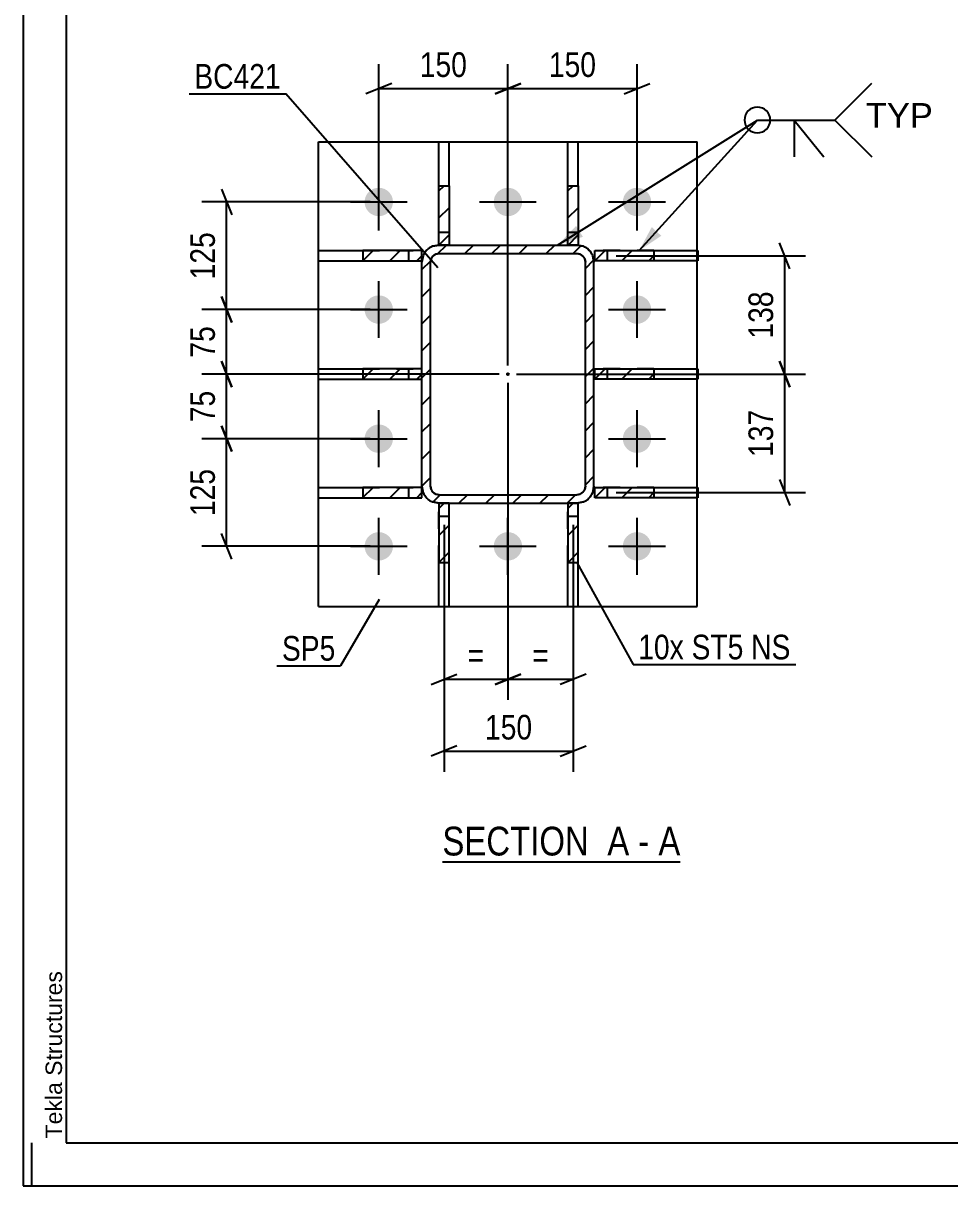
# Model space of a CAD drawing. Header units: millimetres. Extents: x -89 to 752, y -432 to 162.
# Drawn here: x -89.5 to 18.1, y -432.3 to -297.2 of the extents above; entities that cross this region are included whole.
import ezdxf

# ---------------------------------------------------------------- set-up
doc = ezdxf.new("R2010")
doc.units = ezdxf.units.MM
doc.linetypes.add('DXK_LINE_DOT2', pattern=[3.9198, 1.9599, -1.9599])
doc.linetypes.add('DXK_LINE_DOT3', pattern=[5.9187, 2.979, -0.9799, 0.9799, -0.9799])
doc.styles.add('Arial', font='ARIAL.TTF', dxfattribs={"height": 0.2})
doc.styles.add('Arial Narrow', font='ARIALN.TTF', dxfattribs={"height": 0.2})

# ---------------------------------------------------------------- blocks, each defined once
blk = doc.blocks.new('Unknown-761544115-1163')
at = {"color": 5, "linetype": 'Continuous'}
for p, q in [((-89.49, 161.74), (-89.49, -432.26)), ((-84.49, 156.74), (-84.49, -427.26)), ((-88.49, -432.26), (-88.49, -427.26)), ((-84.49, -427.26), (746.51, -427.26)), ((-89.49, -432.26), (751.51, -432.26))]:
    blk.add_line(p, q, dxfattribs=at)
at = {"color": 174, "linetype": 'Continuous', "style": 'Arial'}
blk.add_text('Tekla Structures', height=1.9102, rotation=90, dxfattribs=at).set_placement((-84.99, -426.76))
blk = doc.blocks.new('Unknown-761544115-14 - 3556')
at = {"color": 6, "linetype": 'Continuous'}
blk.add_line((-40.8, -394.65), (-13.16, -394.65), dxfattribs=at)
at = {"color": 0, "linetype": 'Continuous'}
for points in [[(-22.69, -393.9), (-22.69, -390.4), (-40.8, -390.4), (-40.8, -393.9)], [(-19.09, -393.9), (-19.09, -390.4), (-21.64, -390.4), (-21.64, -393.9)], [(-16.76, -393.9), (-16.76, -390.4), (-18.04, -390.4), (-18.04, -393.9)], [(-13.16, -393.9), (-13.16, -390.4), (-15.71, -390.4), (-15.71, -393.9)]]:
    blk.add_wipeout(points, dxfattribs=at)
at = {"color": 7, "linetype": 'Continuous', "style": 'Arial Narrow'}
for s, p in [('SECTION ', (-40.8, -393.9)), ('A', (-21.64, -393.9)), ('A', (-15.71, -393.9)), ('-', (-18.04, -393.9))]:
    blk.add_text(s, height=3.34, dxfattribs=at).set_placement(p)
blk = doc.blocks.new('Part-761544115-3601 - 3556')
at = {"linetype": 'Continuous'}
h = blk.add_hatch(dxfattribs=at)
h.set_pattern_fill('', scale=0.7, style=0, pattern_type=0)
h.set_pattern_definition([(45, (-26.2064, -322.9915), (-1.57154, 1.57154), [])])
h.paths.add_polyline_path([(-26.21, -316.11), (-26.21, -322.99), (-25.01, -322.99), (-25.01, -316.11)])
at = {"color": 2, "linetype": 'Continuous'}
for p, q in [((-26.21, -310.99), (-25.01, -310.99)), ((-26.21, -316.11), (-26.21, -310.99)), ((-25.01, -316.11), (-25.01, -310.99)), ((-26.21, -322.99), (-26.21, -316.11)), ((-26.21, -316.11), (-25.01, -316.11)), ((-25.01, -316.11), (-25.01, -322.99)), ((-25.01, -322.99), (-26.21, -322.99))]:
    blk.add_line(p, q, dxfattribs=at)
at = {"color": 7, "linetype": 'DXK_LINE_DOT2'}
for p, q in [((-26.21, -322.99), (-26.21, -316.11)), ((-25.01, -316.11), (-25.01, -322.99)), ((-26.21, -321.49), (-25.01, -321.49)), ((-25.01, -322.99), (-26.21, -322.99))]:
    blk.add_line(p, q, dxfattribs=at)
blk = doc.blocks.new('Bolt-761544115-3568 - 3556')
at = {"linetype": 'Continuous'}
for points in [[(-49.84, -317.99, -1), (-46.54, -317.99, -1)], [(-34.84, -317.99, -1), (-31.54, -317.99, -1)], [(-19.84, -317.99, -1), (-16.54, -317.99, -1)], [(-49.84, -330.49, -1), (-46.54, -330.49, -1)], [(-19.84, -330.49, -1), (-16.54, -330.49, -1)], [(-49.84, -345.49, -1), (-46.54, -345.49, -1)], [(-19.84, -345.49, -1), (-16.54, -345.49, -1)], [(-49.84, -357.99, -1), (-46.54, -357.99, -1)], [(-34.84, -357.99, -1), (-31.54, -357.99, -1)], [(-19.84, -357.99, -1), (-16.54, -357.99, -1)]]:
    blk.add_hatch(color=1, dxfattribs=at).paths.add_polyline_path(points)
at = {"color": 1, "linetype": 'Continuous'}
for p, q in [((-48.19, -321.29), (-48.19, -314.69)), ((-33.19, -321.29), (-33.19, -314.69)), ((-18.19, -321.29), (-18.19, -314.69)), ((-51.49, -317.99), (-44.89, -317.99)), ((-36.49, -317.99), (-29.89, -317.99)), ((-21.49, -317.99), (-14.89, -317.99)), ((-48.19, -333.79), (-48.19, -327.19)), ((-18.19, -333.79), (-18.19, -327.19)), ((-51.49, -330.49), (-44.89, -330.49)), ((-21.49, -330.49), (-14.89, -330.49)), ((-48.19, -348.79), (-48.19, -342.19)), ((-18.19, -348.79), (-18.19, -342.19)), ((-51.49, -345.49), (-44.89, -345.49)), ((-21.49, -345.49), (-14.89, -345.49)), ((-48.19, -361.29), (-48.19, -354.69)), ((-33.19, -361.29), (-33.19, -354.69)), ((-18.19, -361.29), (-18.19, -354.69)), ((-51.49, -357.99), (-44.89, -357.99)), ((-36.49, -357.99), (-29.89, -357.99)), ((-21.49, -357.99), (-14.89, -357.99))]:
    blk.add_line(p, q, dxfattribs=at)
blk = doc.blocks.new('Part-761544115-3586 - 3556')
at = {"linetype": 'Continuous'}
h = blk.add_hatch(dxfattribs=at)
h.set_pattern_fill('', scale=0.7, style=0, pattern_type=0)
h.set_pattern_definition([(45, (-50.064, -352.3415), (-1.57154, 1.57154), [])])
h.paths.add_polyline_path([(-50.06, -351.14), (-50.06, -352.34), (-43.19, -352.34), (-43.19, -351.14)])
at = {"color": 2, "linetype": 'Continuous'}
for p, q in [((-55.19, -351.14), (-50.06, -351.14)), ((-55.19, -352.34), (-55.19, -351.14)), ((-55.19, -352.34), (-50.06, -352.34)), ((-43.19, -351.14), (-50.06, -351.14)), ((-50.06, -351.14), (-50.06, -352.34)), ((-50.06, -352.34), (-43.19, -352.34)), ((-43.19, -352.34), (-43.19, -351.14))]:
    blk.add_line(p, q, dxfattribs=at)
at = {"color": 7, "linetype": 'DXK_LINE_DOT2'}
for p, q in [((-50.06, -351.14), (-43.19, -351.14)), ((-50.06, -352.34), (-43.19, -352.34)), ((-44.69, -352.34), (-44.69, -351.14)), ((-43.19, -352.34), (-43.19, -351.14))]:
    blk.add_line(p, q, dxfattribs=at)
blk = doc.blocks.new('Part-761544115-3591 - 3556')
at = {"linetype": 'Continuous'}
h = blk.add_hatch(dxfattribs=at)
h.set_pattern_fill('', scale=0.7, style=0, pattern_type=0)
h.set_pattern_definition([(45, (-50.064, -338.5915), (-1.57154, 1.57154), [])])
h.paths.add_polyline_path([(-50.06, -337.39), (-50.06, -338.59), (-43.19, -338.59), (-43.19, -337.39)])
at = {"color": 2, "linetype": 'Continuous'}
for p, q in [((-55.19, -337.39), (-50.06, -337.39)), ((-55.19, -338.59), (-55.19, -337.39)), ((-43.19, -337.39), (-50.06, -337.39)), ((-50.06, -337.39), (-50.06, -338.59)), ((-43.19, -338.59), (-43.19, -337.39)), ((-55.19, -338.59), (-50.06, -338.59)), ((-50.06, -338.59), (-43.19, -338.59))]:
    blk.add_line(p, q, dxfattribs=at)
at = {"color": 7, "linetype": 'DXK_LINE_DOT2'}
for p, q in [((-50.06, -337.39), (-43.19, -337.39)), ((-44.69, -338.59), (-44.69, -337.39)), ((-43.19, -338.59), (-43.19, -337.39)), ((-50.06, -338.59), (-43.19, -338.59))]:
    blk.add_line(p, q, dxfattribs=at)
blk = doc.blocks.new('Part-761544115-3596 - 3556')
at = {"linetype": 'Continuous'}
h = blk.add_hatch(dxfattribs=at)
h.set_pattern_fill('', scale=0.7, style=0, pattern_type=0)
h.set_pattern_definition([(45, (-41.2064, -322.9915), (-1.57154, 1.57154), [])])
h.paths.add_polyline_path([(-41.21, -316.11), (-41.21, -322.99), (-40.01, -322.99), (-40.01, -316.11)])
at = {"color": 2, "linetype": 'Continuous'}
for p, q in [((-41.21, -310.99), (-40.01, -310.99)), ((-41.21, -316.11), (-41.21, -310.99)), ((-40.01, -316.11), (-40.01, -310.99)), ((-41.21, -322.99), (-41.21, -316.11)), ((-41.21, -316.11), (-40.01, -316.11)), ((-40.01, -316.11), (-40.01, -322.99)), ((-40.01, -322.99), (-41.21, -322.99))]:
    blk.add_line(p, q, dxfattribs=at)
at = {"color": 7, "linetype": 'DXK_LINE_DOT2'}
for p, q in [((-41.21, -322.99), (-41.21, -316.11)), ((-40.01, -316.11), (-40.01, -322.99)), ((-41.21, -321.49), (-40.01, -321.49)), ((-40.01, -322.99), (-41.21, -322.99))]:
    blk.add_line(p, q, dxfattribs=at)
blk = doc.blocks.new('Part-761544115-3606 - 3556')
at = {"linetype": 'Continuous'}
h = blk.add_hatch(dxfattribs=at)
h.set_pattern_fill('', scale=0.7, style=0, pattern_type=0)
h.set_pattern_definition([(45, (-41.2064, -359.8687), (-1.57154, 1.57154), [])])
h.paths.add_polyline_path([(-41.21, -352.99), (-41.21, -359.87), (-40.01, -359.87), (-40.01, -352.99)])
at = {"color": 7, "linetype": 'DXK_LINE_DOT2'}
for p, q in [((-41.21, -359.87), (-41.21, -352.99)), ((-40.01, -352.99), (-41.21, -352.99)), ((-40.01, -359.87), (-40.01, -352.99)), ((-41.21, -354.49), (-40.01, -354.49))]:
    blk.add_line(p, q, dxfattribs=at)
at = {"color": 2, "linetype": 'Continuous'}
for p, q in [((-41.21, -352.99), (-41.21, -359.87)), ((-41.21, -352.99), (-40.01, -352.99)), ((-40.01, -359.87), (-40.01, -352.99)), ((-41.21, -364.99), (-41.21, -359.87)), ((-41.21, -359.87), (-40.01, -359.87)), ((-40.01, -364.99), (-40.01, -359.87)), ((-41.21, -364.99), (-40.01, -364.99))]:
    blk.add_line(p, q, dxfattribs=at)
blk = doc.blocks.new('Part-761544115-3611 - 3556')
at = {"linetype": 'Continuous'}
h = blk.add_hatch(dxfattribs=at)
h.set_pattern_fill('', scale=0.7, style=0, pattern_type=0)
h.set_pattern_definition([(45, (-26.2064, -359.8687), (-1.57154, 1.57154), [])])
h.paths.add_polyline_path([(-26.21, -352.99), (-26.21, -359.87), (-25.01, -359.87), (-25.01, -352.99)])
at = {"color": 7, "linetype": 'DXK_LINE_DOT2'}
for p, q in [((-26.21, -359.87), (-26.21, -352.99)), ((-25.01, -352.99), (-26.21, -352.99)), ((-25.01, -359.87), (-25.01, -352.99)), ((-26.21, -354.49), (-25.01, -354.49))]:
    blk.add_line(p, q, dxfattribs=at)
at = {"color": 2, "linetype": 'Continuous'}
for p, q in [((-26.21, -352.99), (-26.21, -359.87)), ((-26.21, -352.99), (-25.01, -352.99)), ((-25.01, -359.87), (-25.01, -352.99)), ((-26.21, -364.99), (-26.21, -359.87)), ((-26.21, -359.87), (-25.01, -359.87)), ((-25.01, -364.99), (-25.01, -359.87)), ((-26.21, -364.99), (-25.01, -364.99))]:
    blk.add_line(p, q, dxfattribs=at)
blk = doc.blocks.new('Part-761544115-3613 - 3556')
at = {"linetype": 'Continuous'}
h = blk.add_hatch(dxfattribs=at)
h.set_pattern_fill('', scale=0.7, style=0, pattern_type=0)
h.set_pattern_definition([(45, (-43.1864, -350.9925), (-1.57154, 1.57154), [])])
h.paths.add_polyline_path([(-43.19, -324.99), (-43.19, -350.99), (-43.03, -351.76), (-42.6, -352.41), (-41.95, -352.84), (-41.19, -352.99), (-25.19, -352.99), (-24.42, -352.84), (-23.77, -352.41), (-23.34, -351.76), (-23.19, -350.99), (-23.19, -324.99), (-23.34, -324.23), (-23.77, -323.58), (-24.42, -323.14), (-25.19, -322.99), (-41.19, -322.99), (-41.95, -323.14), (-42.6, -323.58), (-43.03, -324.23)])
h.paths.add_polyline_path([(-41.89, -324.29), (-41.57, -324.07), (-41.19, -323.99), (-25.19, -323.99), (-24.8, -324.07), (-24.48, -324.29), (-24.26, -324.61), (-24.19, -324.99), (-24.19, -350.99), (-24.26, -351.38), (-24.48, -351.7), (-24.8, -351.92), (-25.19, -351.99), (-41.19, -351.99), (-41.57, -351.92), (-41.89, -351.7), (-42.11, -351.38), (-42.19, -350.99), (-42.19, -324.99), (-42.11, -324.61)])
blk.add_hatch(color=30, dxfattribs=at).paths.add_polyline_path([(-33.19, -338.09, -1), (-33.19, -337.89, -1)])
at = {"color": 7, "linetype": 'DXK_LINE_DOT2'}
for p, q in [((-41.95, -323.14), (-41.19, -322.99)), ((-41.19, -323.99), (-41.57, -324.07)), ((-41.19, -322.99), (-25.19, -322.99)), ((-41.19, -323.99), (-25.19, -323.99)), ((-25.19, -322.99), (-24.42, -323.14)), ((-24.8, -324.07), (-25.19, -323.99)), ((-43.19, -324.99), (-43.03, -324.23)), ((-43.19, -350.99), (-43.19, -324.99)), ((-42.11, -324.61), (-42.19, -324.99)), ((-42.19, -350.99), (-42.19, -324.99)), ((-24.19, -324.99), (-24.26, -324.61)), ((-24.19, -350.99), (-24.19, -324.99)), ((-23.34, -324.23), (-23.19, -324.99)), ((-23.19, -350.99), (-23.19, -324.99)), ((-43.03, -351.76), (-43.19, -350.99)), ((-42.19, -350.99), (-42.11, -351.38)), ((-24.26, -351.38), (-24.19, -350.99)), ((-23.19, -350.99), (-23.34, -351.76)), ((-41.57, -351.92), (-41.19, -351.99)), ((-41.19, -351.99), (-25.19, -351.99)), ((-25.19, -351.99), (-24.8, -351.92)), ((-41.19, -352.99), (-41.95, -352.84)), ((-41.19, -352.99), (-25.19, -352.99)), ((-24.42, -352.84), (-25.19, -352.99))]:
    blk.add_line(p, q, dxfattribs=at)
at = {"color": 2, "linetype": 'Continuous'}
for p, q in [((-41.19, -322.99), (-41.95, -323.14)), ((-41.57, -324.07), (-41.19, -323.99)), ((-41.19, -322.99), (-25.19, -322.99)), ((-41.19, -323.99), (-25.19, -323.99)), ((-24.42, -323.14), (-25.19, -322.99)), ((-25.19, -323.99), (-24.8, -324.07)), ((-43.03, -324.23), (-43.19, -324.99)), ((-43.19, -350.99), (-43.19, -324.99)), ((-42.19, -324.99), (-42.11, -324.61)), ((-42.19, -350.99), (-42.19, -324.99)), ((-24.26, -324.61), (-24.19, -324.99)), ((-24.19, -350.99), (-24.19, -324.99)), ((-23.19, -324.99), (-23.34, -324.23)), ((-23.19, -350.99), (-23.19, -324.99)), ((-43.19, -350.99), (-43.03, -351.76)), ((-42.11, -351.38), (-42.19, -350.99)), ((-24.19, -350.99), (-24.26, -351.38)), ((-23.34, -351.76), (-23.19, -350.99)), ((-41.19, -351.99), (-41.57, -351.92)), ((-41.19, -351.99), (-25.19, -351.99)), ((-24.8, -351.92), (-25.19, -351.99)), ((-41.95, -352.84), (-41.19, -352.99)), ((-41.19, -352.99), (-25.19, -352.99)), ((-25.19, -352.99), (-24.42, -352.84))]:
    blk.add_line(p, q, dxfattribs=at)
at = {"color": 7, "linetype": 'DXK_LINE_DOT3'}
blk.add_line((-33.19, -337.99), (-33.19, -337.99), dxfattribs=at)
at = {"color": 30, "linetype": 'DXK_LINE_DOT3'}
blk.add_line((-33.19, -337.99), (-33.19, -337.99), dxfattribs=at)
at = {"color": 30, "linetype": 'Continuous'}
blk.add_circle((-33.19, -337.99), 0.1, dxfattribs=at)
at = {"color": 7, "linetype": 'DXK_LINE_DOT2'}
for centre, radius, start, end in [((-41.19, -324.99), 2, 112.5, 157.5), ((-41.19, -324.99), 1, 112.5, 157.5), ((-25.19, -324.99), 1, 22.5, 67.5), ((-25.19, -324.99), 2, 22.5, 67.5), ((-41.19, -350.99), 2, 202.5, 247.5), ((-41.19, -350.99), 1, 202.5, 247.5), ((-25.19, -350.99), 1, 292.5, 337.5), ((-25.19, -350.99), 2, 292.5, 337.5)]:
    blk.add_arc(centre, radius, start, end, dxfattribs=at)
at = {"color": 2, "linetype": 'Continuous'}
for centre, radius, start, end in [((-41.19, -324.99), 2, 112.5, 157.5), ((-41.19, -324.99), 1, 112.5, 157.5), ((-25.19, -324.99), 1, 22.5, 67.5), ((-25.19, -324.99), 2, 22.5, 67.5), ((-41.19, -350.99), 2, 202.5, 247.5), ((-41.19, -350.99), 1, 202.5, 247.5), ((-25.19, -350.99), 1, 292.5, 337.5), ((-25.19, -350.99), 2, 292.5, 337.5)]:
    blk.add_arc(centre, radius, start, end, dxfattribs=at)
blk = doc.blocks.new('Part-761544115-3657 - 3556')
at = {"color": 2, "linetype": 'Continuous'}
for p, q in [((-55.19, -364.99), (-55.19, -310.99)), ((-55.19, -310.99), (-11.19, -310.99)), ((-11.19, -323.64), (-11.19, -310.99)), ((-11.19, -337.39), (-11.19, -324.84)), ((-11.19, -351.14), (-11.19, -338.59)), ((-11.19, -364.99), (-11.19, -352.34)), ((-55.19, -364.99), (-11.19, -364.99))]:
    blk.add_line(p, q, dxfattribs=at)
at = {"color": 7, "linetype": 'DXK_LINE_DOT2'}
for p, q in [((-11.19, -324.84), (-11.19, -323.64)), ((-11.19, -338.59), (-11.19, -337.39)), ((-11.19, -352.34), (-11.19, -351.14))]:
    blk.add_line(p, q, dxfattribs=at)
blk = doc.blocks.new('Part-761544115-3689 - 3556')
at = {"linetype": 'Continuous'}
h = blk.add_hatch(dxfattribs=at)
h.set_pattern_fill('', scale=0.7, style=0, pattern_type=0)
h.set_pattern_definition([(45, (-23.1064, -324.8415), (-1.57154, 1.57154), [])])
h.paths.add_polyline_path([(-23.11, -323.64), (-23.11, -324.84), (-16.23, -324.84), (-16.23, -323.64)])
at = {"color": 7, "linetype": 'DXK_LINE_DOT2'}
for p, q in [((-23.11, -324.84), (-23.11, -323.64)), ((-16.23, -323.64), (-23.11, -323.64)), ((-21.61, -324.84), (-21.61, -323.64)), ((-16.23, -324.84), (-23.11, -324.84))]:
    blk.add_line(p, q, dxfattribs=at)
at = {"color": 2, "linetype": 'Continuous'}
for p, q in [((-23.11, -324.84), (-23.11, -323.64)), ((-23.11, -323.64), (-16.23, -323.64)), ((-16.23, -323.64), (-11.11, -323.64)), ((-16.23, -323.64), (-16.23, -324.84)), ((-11.11, -323.64), (-11.11, -324.84)), ((-16.23, -324.84), (-23.11, -324.84)), ((-11.11, -324.84), (-16.23, -324.84))]:
    blk.add_line(p, q, dxfattribs=at)
blk = doc.blocks.new('Part-761544115-3694 - 3556')
at = {"linetype": 'Continuous'}
h = blk.add_hatch(dxfattribs=at)
h.set_pattern_fill('', scale=0.7, style=0, pattern_type=0)
h.set_pattern_definition([(45, (-23.1064, -352.3415), (-1.57154, 1.57154), [])])
h.paths.add_polyline_path([(-23.11, -351.14), (-23.11, -352.34), (-16.23, -352.34), (-16.23, -351.14)])
at = {"color": 7, "linetype": 'DXK_LINE_DOT2'}
for p, q in [((-23.11, -352.34), (-23.11, -351.14)), ((-16.23, -351.14), (-23.11, -351.14)), ((-16.23, -352.34), (-23.11, -352.34)), ((-21.61, -352.34), (-21.61, -351.14))]:
    blk.add_line(p, q, dxfattribs=at)
at = {"color": 2, "linetype": 'Continuous'}
for p, q in [((-23.11, -352.34), (-23.11, -351.14)), ((-23.11, -351.14), (-16.23, -351.14)), ((-16.23, -352.34), (-23.11, -352.34)), ((-16.23, -351.14), (-11.11, -351.14)), ((-16.23, -351.14), (-16.23, -352.34)), ((-11.11, -352.34), (-16.23, -352.34)), ((-11.11, -351.14), (-11.11, -352.34))]:
    blk.add_line(p, q, dxfattribs=at)
blk = doc.blocks.new('Part-761544115-3699 - 3556')
at = {"linetype": 'Continuous'}
h = blk.add_hatch(dxfattribs=at)
h.set_pattern_fill('', scale=0.7, style=0, pattern_type=0)
h.set_pattern_definition([(45, (-23.1064, -338.5915), (-1.57154, 1.57154), [])])
h.paths.add_polyline_path([(-23.11, -337.39), (-23.11, -338.59), (-16.23, -338.59), (-16.23, -337.39)])
at = {"color": 7, "linetype": 'DXK_LINE_DOT2'}
for p, q in [((-23.11, -338.59), (-23.11, -337.39)), ((-16.23, -337.39), (-23.11, -337.39)), ((-21.61, -338.59), (-21.61, -337.39)), ((-16.23, -338.59), (-23.11, -338.59))]:
    blk.add_line(p, q, dxfattribs=at)
at = {"color": 2, "linetype": 'Continuous'}
for p, q in [((-23.11, -338.59), (-23.11, -337.39)), ((-23.11, -337.39), (-16.23, -337.39)), ((-16.23, -337.39), (-11.11, -337.39)), ((-16.23, -337.39), (-16.23, -338.59)), ((-11.11, -337.39), (-11.11, -338.59)), ((-16.23, -338.59), (-23.11, -338.59)), ((-11.11, -338.59), (-16.23, -338.59))]:
    blk.add_line(p, q, dxfattribs=at)
blk = doc.blocks.new('Part-761544115-3704 - 3556')
at = {"linetype": 'Continuous'}
h = blk.add_hatch(dxfattribs=at)
h.set_pattern_fill('', scale=0.7, style=0, pattern_type=0)
h.set_pattern_definition([(45, (-50.064, -324.8415), (-1.57154, 1.57154), [])])
h.paths.add_polyline_path([(-50.06, -323.64), (-50.06, -324.84), (-43.19, -324.84), (-43.19, -323.64)])
at = {"color": 2, "linetype": 'Continuous'}
for p, q in [((-55.19, -323.64), (-50.06, -323.64)), ((-55.19, -324.84), (-55.19, -323.64)), ((-43.19, -323.64), (-50.06, -323.64)), ((-50.06, -323.64), (-50.06, -324.84)), ((-43.19, -324.84), (-43.19, -323.64)), ((-55.19, -324.84), (-50.06, -324.84)), ((-50.06, -324.84), (-43.19, -324.84))]:
    blk.add_line(p, q, dxfattribs=at)
at = {"color": 7, "linetype": 'DXK_LINE_DOT2'}
for p, q in [((-50.06, -323.64), (-43.19, -323.64)), ((-44.69, -324.84), (-44.69, -323.64)), ((-43.19, -324.84), (-43.19, -323.64)), ((-50.06, -324.84), (-43.19, -324.84))]:
    blk.add_line(p, q, dxfattribs=at)
blk = doc.blocks.new('StraightDimension-761544115-10878 - 3556')
at = {"color": 7, "linetype": 'Continuous'}
for p, q in [((-33.19, -338.99), (-33.19, -375.83)), ((-25.61, -355.49), (-25.61, -375.83)), ((-34.69, -374.03), (-31.69, -372.83)), ((-33.19, -373.43), (-25.61, -373.43)), ((-24.11, -372.83), (-27.11, -374.03))]:
    blk.add_line(p, q, dxfattribs=at)
at = {"color": 0}
blk.add_wipeout([(-27.84, -372.68), (-27.84, -368.48), (-30.96, -368.48), (-30.96, -372.68)], dxfattribs=at)
at = {"color": 3, "style": 'Arial Narrow'}
blk.add_text('=', height=2.86, dxfattribs=at).set_placement((-30.36, -372.08))
blk = doc.blocks.new('StraightDimension-761544115-11134 - 3556')
at = {"color": 7, "linetype": 'Continuous'}
for p, q in [((-66.48, -328.99), (-65.28, -331.99)), ((-49.19, -330.49), (-68.73, -330.49)), ((-65.88, -337.99), (-65.88, -330.49)), ((-65.28, -339.49), (-66.48, -336.49)), ((-34.19, -337.99), (-68.73, -337.99))]:
    blk.add_line(p, q, dxfattribs=at)
at = {"color": 0}
blk.add_wipeout([(-66.63, -331.81), (-70.83, -331.81), (-70.83, -336.67), (-66.63, -336.67)], dxfattribs=at)
at = {"color": 3, "style": 'Arial Narrow'}
blk.add_text('75', height=2.863, rotation=90.0002, dxfattribs=at).set_placement((-67.23, -336.07))
blk = doc.blocks.new('StraightDimension-761544115-3730 - 3556')
at = {"color": 7, "linetype": 'Continuous'}
for p, q in [((-33.19, -336.99), (-33.19, -301.97)), ((-18.19, -316.99), (-18.19, -301.97)), ((-31.69, -304.22), (-34.69, -305.42)), ((-33.19, -304.82), (-18.19, -304.82)), ((-19.69, -305.42), (-16.69, -304.22))]:
    blk.add_line(p, q, dxfattribs=at)
at = {"color": 0}
blk.add_wipeout([(-22.34, -304.07), (-22.34, -299.87), (-29.03, -299.87), (-29.03, -304.07)], dxfattribs=at)
at = {"color": 3, "style": 'Arial Narrow'}
blk.add_text('150', height=2.863, dxfattribs=at).set_placement((-28.43, -303.47))
blk = doc.blocks.new('StraightDimension-761544115-10919 - 3556')
at = {"color": 7, "linetype": 'Continuous'}
for p, q in [((-0.43, -339.49), (-1.63, -336.49)), ((-32.19, -337.99), (1.37, -337.99)), ((-1.03, -351.74), (-1.03, -337.99)), ((-1.63, -350.24), (-0.43, -353.24)), ((-20.61, -351.74), (1.37, -351.74))]:
    blk.add_line(p, q, dxfattribs=at)
at = {"color": 0}
blk.add_wipeout([(-1.78, -341.52), (-5.98, -341.52), (-5.98, -348.21), (-1.78, -348.21)], dxfattribs=at)
at = {"color": 3, "style": 'Arial Narrow'}
blk.add_text('137', height=2.863, rotation=90.0002, dxfattribs=at).set_placement((-2.38, -347.61))
blk = doc.blocks.new('StraightDimension-761544115-3731 - 3556')
at = {"color": 7, "linetype": 'Continuous'}
for p, q in [((-48.19, -316.99), (-48.19, -301.97)), ((-33.19, -336.99), (-33.19, -301.97)), ((-46.69, -304.22), (-49.69, -305.42)), ((-48.19, -304.82), (-33.19, -304.82)), ((-34.69, -305.42), (-31.69, -304.22))]:
    blk.add_line(p, q, dxfattribs=at)
at = {"color": 0}
blk.add_wipeout([(-37.34, -304.07), (-37.34, -299.87), (-44.03, -299.87), (-44.03, -304.07)], dxfattribs=at)
at = {"color": 3, "style": 'Arial Narrow'}
blk.add_text('150', height=2.863, dxfattribs=at).set_placement((-43.43, -303.47))
blk = doc.blocks.new('StraightDimension-761544115-10879 - 3556')
at = {"color": 7, "linetype": 'Continuous'}
for p, q in [((-33.19, -338.99), (-33.19, -375.83)), ((-40.61, -355.49), (-40.61, -375.83)), ((-42.11, -374.03), (-39.11, -372.83)), ((-40.61, -373.43), (-33.19, -373.43)), ((-31.69, -372.83), (-34.69, -374.03))]:
    blk.add_line(p, q, dxfattribs=at)
at = {"color": 0}
blk.add_wipeout([(-35.34, -372.68), (-35.34, -368.48), (-38.46, -368.48), (-38.46, -372.68)], dxfattribs=at)
at = {"color": 3, "style": 'Arial Narrow'}
blk.add_text('=', height=2.86, dxfattribs=at).set_placement((-37.86, -372.08))
blk = doc.blocks.new('StraightDimension-761544115-10918 - 3556')
at = {"color": 7, "linetype": 'Continuous'}
for p, q in [((-0.43, -325.74), (-1.63, -322.74)), ((-20.61, -324.24), (1.37, -324.24)), ((-1.03, -337.99), (-1.03, -324.24)), ((-1.63, -336.49), (-0.43, -339.49)), ((-32.19, -337.99), (1.37, -337.99))]:
    blk.add_line(p, q, dxfattribs=at)
at = {"color": 0}
blk.add_wipeout([(-1.78, -327.77), (-5.98, -327.77), (-5.98, -334.46), (-1.78, -334.46)], dxfattribs=at)
at = {"color": 3, "style": 'Arial Narrow'}
blk.add_text('138', height=2.863, rotation=90.0002, dxfattribs=at).set_placement((-2.38, -333.86))
blk = doc.blocks.new('StraightDimension-761544115-11133 - 3556')
at = {"color": 7, "linetype": 'Continuous'}
for p, q in [((-66.48, -316.49), (-65.28, -319.49)), ((-49.19, -317.99), (-68.73, -317.99)), ((-65.88, -330.49), (-65.88, -317.99)), ((-65.28, -331.99), (-66.48, -328.99)), ((-49.19, -330.49), (-68.73, -330.49))]:
    blk.add_line(p, q, dxfattribs=at)
at = {"color": 0}
blk.add_wipeout([(-66.63, -320.9), (-70.83, -320.9), (-70.83, -327.58), (-66.63, -327.58)], dxfattribs=at)
at = {"color": 3, "style": 'Arial Narrow'}
blk.add_text('125', height=2.863, rotation=90.0002, dxfattribs=at).set_placement((-67.23, -326.98))
blk = doc.blocks.new('StraightDimension-761544115-11135 - 3556')
at = {"color": 7, "linetype": 'Continuous'}
for p, q in [((-66.48, -336.49), (-65.28, -339.49)), ((-34.19, -337.99), (-68.73, -337.99)), ((-65.88, -345.49), (-65.88, -337.99)), ((-65.28, -346.99), (-66.48, -343.99)), ((-49.19, -345.49), (-68.73, -345.49))]:
    blk.add_line(p, q, dxfattribs=at)
at = {"color": 0}
blk.add_wipeout([(-66.63, -339.31), (-70.83, -339.31), (-70.83, -344.17), (-66.63, -344.17)], dxfattribs=at)
at = {"color": 3, "style": 'Arial Narrow'}
blk.add_text('75', height=2.863, rotation=90.0002, dxfattribs=at).set_placement((-67.23, -343.57))
blk = doc.blocks.new('StraightDimension-761544115-11136 - 3556')
at = {"color": 7, "linetype": 'Continuous'}
for p, q in [((-66.48, -343.99), (-65.28, -346.99)), ((-49.19, -345.49), (-68.73, -345.49)), ((-65.88, -357.99), (-65.88, -345.49)), ((-65.28, -359.49), (-66.48, -356.49)), ((-49.19, -357.99), (-68.73, -357.99))]:
    blk.add_line(p, q, dxfattribs=at)
at = {"color": 0}
blk.add_wipeout([(-66.63, -348.4), (-70.83, -348.4), (-70.83, -355.08), (-66.63, -355.08)], dxfattribs=at)
at = {"color": 3, "style": 'Arial Narrow'}
blk.add_text('125', height=2.863, rotation=90.0002, dxfattribs=at).set_placement((-67.23, -354.48))
blk = doc.blocks.new('StraightDimension-761544115-11383 - 3556')
at = {"color": 7, "linetype": 'Continuous'}
for p, q in [((-40.61, -355.49), (-40.61, -384.18)), ((-25.61, -355.49), (-25.61, -384.18)), ((-39.11, -381.18), (-42.11, -382.38)), ((-40.61, -381.78), (-25.61, -381.78)), ((-27.11, -382.38), (-24.11, -381.18))]:
    blk.add_line(p, q, dxfattribs=at)
at = {"color": 0}
blk.add_wipeout([(-29.76, -381.03), (-29.76, -376.83), (-36.45, -376.83), (-36.45, -381.03)], dxfattribs=at)
at = {"color": 3, "style": 'Arial Narrow'}
blk.add_text('150', height=2.863, dxfattribs=at).set_placement((-35.85, -380.43))
blk = doc.blocks.new('WeldMark-761544115-10863 - 3556')
at = {"linetype": 'Continuous'}
for points in [[(-24.48, -322.04), (-27.42, -322.99), (-25.27, -320.77)], [(-15.37, -321.92), (-17.94, -323.64), (-16.48, -320.91)]]:
    blk.add_hatch(color=30, dxfattribs=at).paths.add_polyline_path(points)
at = {"color": 30, "linetype": 'Continuous'}
for p, q in [((-27.42, -322.99), (-4.21, -308.47)), ((-17.94, -323.64), (-4.21, -308.47)), ((-4.21, -308.47), (4.79, -308.47))]:
    blk.add_line(p, q, dxfattribs=at)
at = {"color": 3, "linetype": 'Continuous'}
for q in [(3.51, -312.76), (0.08, -312.76)]:
    blk.add_line((0.08, -308.47), q, dxfattribs=at)
for start, end in [(90, 270), (270, 90)]:
    blk.add_arc((-4.21, -308.47), 1.5, start, end, dxfattribs=at)
at = {"color": 0, "linetype": 'Continuous'}
blk.add_wipeout([(16.17, -309.37), (16.17, -306.37), (8.39, -306.37), (8.39, -309.37)], dxfattribs=at)
blk.add_wipeout([(16.17, -309.37), (16.17, -306.37), (8.39, -306.37), (8.39, -309.37)], dxfattribs=at)
at = {"color": 3, "linetype": 'Continuous'}
for q in [(9.08, -304.18), (9.08, -312.76)]:
    blk.add_line((4.79, -308.47), q, dxfattribs=at)
at = {"color": 3, "linetype": 'Continuous', "style": 'Arial'}
blk.add_text('TYP', height=2.865, dxfattribs=at).set_placement((8.39, -309.37))
blk = doc.blocks.new('Mark-761544115-3653 - 3556')
at = {"color": 0}
blk.add_wipeout([(-53.23, -371.27), (-53.23, -368.27), (-59.44, -368.27), (-59.44, -371.27)], dxfattribs=at)
blk.add_wipeout([(-53.23, -371.27), (-53.23, -368.27), (-59.44, -368.27), (-59.44, -371.27)], dxfattribs=at)
at = {"color": 30, "linetype": 'Continuous'}
for p in [(-48.13, -364.15), (-60.04, -371.87)]:
    blk.add_line(p, (-52.63, -371.87), dxfattribs=at)
at = {"color": 3, "style": 'Arial Narrow'}
blk.add_text('SP5', height=2.863, dxfattribs=at).set_placement((-59.44, -371.27))
blk = doc.blocks.new('MarkSet-761544115-3963 - 3556')
at = {"color": 0}
for points in [[(-12.75, -371.12), (-12.75, -368.12), (-18.05, -368.12), (-18.05, -371.12)], [(-5.83, -371.12), (-5.83, -368.12), (-11.85, -368.12), (-11.85, -371.12)], [(-0.36, -371.12), (-0.36, -368.12), (-4.93, -368.12), (-4.93, -371.12)]]:
    blk.add_wipeout(points, dxfattribs=at)
for points in [[(-12.75, -371.12), (-12.75, -368.12), (-18.05, -368.12), (-18.05, -371.12)], [(-5.83, -371.12), (-5.83, -368.12), (-11.85, -368.12), (-11.85, -371.12)], [(-0.36, -371.12), (-0.36, -368.12), (-4.93, -368.12), (-4.93, -371.12)]]:
    blk.add_wipeout(points, dxfattribs=at)
at = {"color": 30, "linetype": 'Continuous'}
for p, q in [((-25.17, -359.87), (-18.65, -371.72)), ((-18.65, -371.72), (0.24, -371.72))]:
    blk.add_line(p, q, dxfattribs=at)
at = {"color": 3, "style": 'Arial Narrow'}
for s, p in [('10x', (-18.05, -371.12)), ('ST5', (-11.85, -371.12)), ('NS', (-4.93, -371.12))]:
    blk.add_text(s, height=2.863, dxfattribs=at).set_placement(p)
blk = doc.blocks.new('Mark-761544115-11238 - 3556')
at = {"color": 0}
blk.add_wipeout([(-59.57, -304.83), (-59.57, -301.83), (-69.62, -301.83), (-69.62, -304.83)], dxfattribs=at)
blk.add_wipeout([(-59.57, -304.83), (-59.57, -301.83), (-69.62, -301.83), (-69.62, -304.83)], dxfattribs=at)
at = {"color": 30, "linetype": 'Continuous'}
for p in [(-70.22, -305.43), (-41.32, -325.65)]:
    blk.add_line(p, (-58.97, -305.43), dxfattribs=at)
at = {"color": 3, "style": 'Arial Narrow'}
blk.add_text('BC421', height=2.863, dxfattribs=at).set_placement((-69.62, -304.83))

msp = doc.modelspace()

# ---------------------------------------------------------------- block references
for name in ['Unknown-761544115-1163', 'Part-761544115-3657 - 3556', 'Part-761544115-3596 - 3556', 'Part-761544115-3601 - 3556', 'Bolt-761544115-3568 - 3556', 'Part-761544115-3704 - 3556', 'Part-761544115-3613 - 3556', 'Part-761544115-3689 - 3556', 'Part-761544115-3591 - 3556', 'Part-761544115-3699 - 3556', 'Part-761544115-3586 - 3556', 'Part-761544115-3694 - 3556', 'Part-761544115-3606 - 3556', 'Part-761544115-3611 - 3556']:
    msp.add_blockref(name, (0, 0))

# ---------------------------------------------------------------- next in the draw order: block references
for name in ['StraightDimension-761544115-10878 - 3556', 'Mark-761544115-3653 - 3556', 'Unknown-761544115-14 - 3556']:
    msp.add_blockref(name, (0, 0))

# ---------------------------------------------------------------- next in the draw order: block references
msp.add_blockref('StraightDimension-761544115-11134 - 3556', (0, 0))

# ---------------------------------------------------------------- next in the draw order: block references
msp.add_blockref('StraightDimension-761544115-3730 - 3556', (0, 0))

# ---------------------------------------------------------------- next in the draw order: block references
msp.add_blockref('StraightDimension-761544115-10919 - 3556', (0, 0))

# ---------------------------------------------------------------- next in the draw order: block references
for name in ['StraightDimension-761544115-3731 - 3556', 'StraightDimension-761544115-10879 - 3556']:
    msp.add_blockref(name, (0, 0))

# ---------------------------------------------------------------- next in the draw order: block references
for name in ['StraightDimension-761544115-11133 - 3556', 'StraightDimension-761544115-10918 - 3556', 'StraightDimension-761544115-11135 - 3556', 'StraightDimension-761544115-11383 - 3556']:
    msp.add_blockref(name, (0, 0))

# ---------------------------------------------------------------- next in the draw order: block references
for name in ['Mark-761544115-11238 - 3556', 'WeldMark-761544115-10863 - 3556', 'StraightDimension-761544115-11136 - 3556', 'MarkSet-761544115-3963 - 3556']:
    msp.add_blockref(name, (0, 0))

doc.saveas('drawing.dxf')
